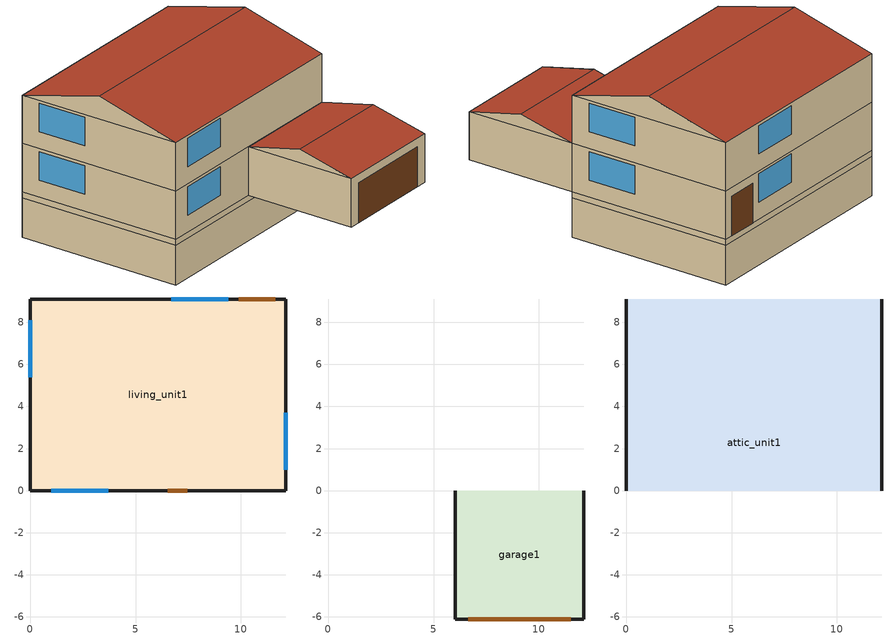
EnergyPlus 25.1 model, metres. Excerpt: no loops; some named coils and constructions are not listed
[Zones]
living_unit1
 floor adiabatic (Interior Floor): 0,0 0,9.1 12.13,9.1 12.13,0 z2.9
 floor to living_unit1 (Interior Floor): 0,0 0,9.1 12.13,9.1 12.13,0 z0.3
 floor ground (Exterior Floor): 0,0 0,9.1 12.13,9.1 12.13,0 z-2.13
 wall outside (Exterior Wall): 12.13,0 12.13,9.1 0,9.1 0,0 6.04,0 z0.3:2.9; 0,0 12.13,0 12.13,9.1 0,9.1 0,0 z2.9:5.49
 wall outside (Basement Wall): 0,0 12.13,0 12.13,9.1 0,9.1 0,0 z0:0.3
 wall to garage1 (Exterior Wall): 6.04,0 12.13,0 z0.3:2.9
 wall ground (Basement Wall): 0,0 12.13,0 12.13,9.1 0,9.1 0,0 z-2.13:0
 window (Exterior Window): 1,0 3.71,0 / 9.39,9.1 6.68,9.1 / 12.13,1 12.13,3.71 / 0,8.1 0,5.39 z1.22:2.74; 1,0 3.71,0 / 9.39,9.1 6.68,9.1 / 12.13,1 12.13,3.71 / 0,8.1 0,5.39 z3.81:5.34
 door (Exterior Door): 11.63,9.1 9.89,9.1 z0.3:2.44
 door inside (Exterior Door): 6.54,0 7.45,0 z0.3:2.44
 ceiling to attic_unit1 (Interior Ceiling): 0,0 12.13,0 12.13,9.1 0,9.1 z5.49
garage1
 floor ground (Interior Floor): 6.04,-6.1 6.04,0 12.13,0 12.13,-6.1 z0.3
 wall outside (Gable_end): 6.04,0 6.04,-6.1 12.13,-6.1 12.13,0 z0.3:2.9; 12.13,-6.1,2.9 12.13,0,2.9 12.13,-3.05,3.61; 6.04,0,2.9 6.04,-6.1,2.9 6.04,-3.05,3.61
 door (Exterior Door): 6.65,-6.1 11.52,-6.1 z0.3:2.44
 roof outside (Exterior Roof): 6.04,-6.1,2.9 12.13,-6.1,2.9 12.13,-3.05,3.61 6.04,-3.05,3.61; 12.13,0,2.9 6.04,0,2.9 6.04,-3.05,3.61 12.13,-3.05,3.61
attic_unit1
 wall outside (Gable_end): 12.13,0,5.49 12.13,9.1,5.49 12.13,4.55,6.7; 0,9.1,5.49 0,0,5.49 0,4.55,6.7
 roof outside (Exterior Roof): 0,0,5.49 12.13,0,5.49 12.13,4.55,6.7 0,4.55,6.7; 12.13,9.1,5.49 0,9.1,5.49 0,4.55,6.7 12.13,4.55,6.7
[AirflowNetwork:SimulationControl]
House AirflowNetwork: AirflowNetwork Control=MultizoneWithDistribution; Wind Pressure Coefficient Type=SurfaceAverageCalculation; Building Type=LOWRISE; Maximum Number of Iterations=500; Relative Airflow Convergence Tolerance=0.001; Absolute Airflow Convergence Tolerance=1e-05; Convergence Acceleration Limit=0; Azimuth Angle of Long Axis of Building=0; Ratio of Building Width Along Short Axis to Width Along Long Axis=0.75; Allow Unsupported Zone Equipment=Yes
[AirflowNetwork:MultiZone:Surface:EffectiveLeakageArea] Discharge Coefficient=1.15; Reference Pressure Difference=4; Air Mass Flow Exponent=0.65
Name | Effective Leakage Area
ZoneLeak_LongWall | 0.00425016
ZoneLeak_ShortWall | 0.00318762
ZoneLeak_Ceiling | 0.0149242
ZoneLeak_Floor | 1e-05
AtticVent; CrawlVent | 0.37
ZoneLeak_GarageSharedWall | 0.0021354
ZoneLeak_NonGarageWall | 0.00211476
ZoneLeak_GarageLongWall; ZoneLeak_GarageShortWall; ZoneLeak_GarageRoof | 0.00372286
ZoneLeak_GarageGable | 0.00186143
[AirflowNetwork:Distribution:Node] Node Height=3
Name | Component Object Type or Node Type
EquipmentInletNode_unit1; ZoneSupplyNode_unit1; ZoneSupplyRegisterNode_unit1 ATInlet; ZoneSupplyRegisterNode_unit1; ZoneOutletNode_unit1; ZoneReturnNode_unit1; MainReturnNode_unit1; MainInletNode_unit1; FanOutletNode_unit1; HeatingInletNode_unit1; HeatingOutletNode_unit1; SuppHeatingInletNode_unit1 | Other
SplitterNode_unit1 | AirLoopHVAC:ZoneSplitter
MixerNode_unit1 | AirLoopHVAC:ZoneMixer
[AirflowNetwork:Distribution:Component:LeakageRatio] Maximum Flow Rate=0.849; Reference Pressure Difference=25; Air Mass Flow Exponent=0.65
Name | Effective Leakage Ratio
SupplyLeak1 | 0.00340848
SupplyLeak2 | 0.0362151
ReturnLeak1 | 0.0352453
ReturnLeak2 | 0.00437829
[AirflowNetwork:Distribution:Component:Duct] Heat Transmittance Coefficient UFactor for Duct Wall Construction=0.709825; Overall Moisture Transmittance Coefficient from Air to Air=1e-07
Name | Duct Length | Hydraulic Diameter | Cross Section Area | Surface Roughness | Coefficient for Local Dynamic Loss Due to Fitting
MainTrunk_unit1 | 2 | 0.728605 | 0.416994 | 0.0009 | 0.01
ZoneSupply1_unit1 | 1.2 | 0.728605 | 0.416994 | 0.0009 | 10
ZoneSupply2_unit1 | 12.75 | 0.728605 | 0.416994 | 0.0009 | 10
ZoneReturn1_unit1 | 8.05 | 0.651684 | 0.333595 | 0.0009 | 9
ZoneReturn2_unit1 | 1 | 0.651684 | 0.333595 | 0.0009 | 9
ZoneSupplyLink2_unit1 ATInlet Duct | 0.0001 | 0.728605 | 0.416994 | 0.0009 | 0
MainReturn_unit1 | 1 | 0.651684 | 0.333595 | 0.0009 | 0.01
AirLoopReturn_unit1 | 0.1 | 0.651684 | 0.333595 | 0.0001 | 0
AirLoopSupply_unit1; ZoneConnectionDuct_unit1 | 0.1 | 0.728605 | 0.416994 | 0.0001 | 0
[AirflowNetwork:Distribution:Component:Fan]
Fan=Supply Fan_unit1
[AirflowNetwork:Distribution:Component:Coil] Air Path Length=0.1; Air Path Hydraulic Diameter=1
Name | Coil
 | ASIHP Heat Pump ACDXCoil 1_unit1
 | ASIHP Heat Pump DX Heating Coil 1_unit1
 | Supp Heating Coil_unit1
[AirflowNetwork:Distribution:Linkage]
Name | Node 1 | Node 2 | Component
SystemReturnLink_unit1 | MainReturnNode_unit1 | MainInletNode_unit1 | AirLoopReturn_unit1
SupplyFanLink_unit1 | MainInletNode_unit1 | FanOutletNode_unit1 | Supply Fan_unit1
CoolingCoilLink_unit1 | FanOutletNode_unit1 | HeatingInletNode_unit1 | ASIHP Heat Pump ACDXCoil 1_unit1
EquipmentAirLoopLink_unit1 | HeatingOutletNode_unit1 | EquipmentInletNode_unit1 | AirLoopSupply_unit1
HeatingCoilLink_unit1 | HeatingInletNode_unit1 | SuppHeatingInletNode_unit1 | ASIHP Heat Pump DX Heating Coil 1_unit1
SuppHeatingCoilLink_unit1 | SuppHeatingInletNode_unit1 | HeatingOutletNode_unit1 | Supp Heating Coil_unit1
